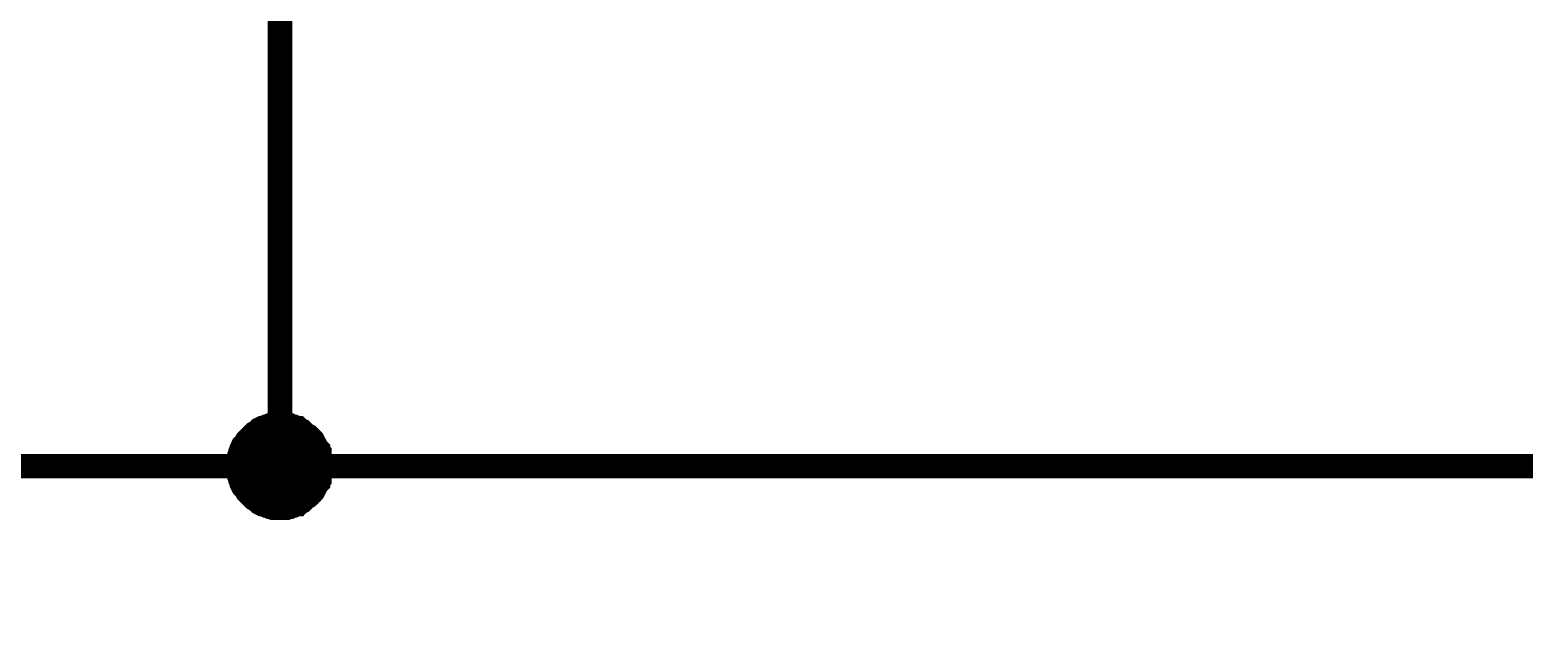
# Model space of a CAD drawing. Header units: millimetres. Extents: x 0 to 841, y 0 to 594.
# Drawn here: x 182.03 to 200.34, y 320.36 to 327.84 of the extents above; entities that cross this region are included whole.
import ezdxf

# ---------------------------------------------------------------- set-up
doc = ezdxf.new("R2010")
doc.units = ezdxf.units.MM
doc.layers.add('Sheet', color=255, linetype='Continuous')

msp = doc.modelspace()

# ---------------------------------------------------------------- linework, layer by layer
at = {"layer": 'Sheet', "const_width": 0.3}
for points in [[(200.079, 372.493), (185.095, 372.493), (185.095, 364.99), (185.095, 354.986), (185.095, 344.998), (185.095, 334.995), (185.095, 322.49), (135.11, 322.49)], [(184.582, 322.49), (184.582, 322.521), (184.582, 322.537), (184.582, 322.568), (184.598, 322.599), (184.598, 322.615), (184.613, 322.646), (184.613, 322.661), (184.629, 322.692), (184.629, 322.708), (184.644, 322.739), (184.66, 322.754), (184.675, 322.77), (184.691, 322.801), (184.706, 322.817), (184.722, 322.832), (184.737, 322.848), (184.753, 322.863), (184.768, 322.879), (184.784, 322.894), (184.815, 322.91), (184.831, 322.925), (184.846, 322.941), (184.877, 322.956), (184.893, 322.956), (184.924, 322.972), (184.939, 322.972), (184.97, 322.988), (184.986, 322.988), (185.017, 323.003), (185.048, 323.003), (185.063, 323.003), (185.095, 323.003)], [(184.582, 322.49), (184.582, 322.521), (184.582, 322.537), (184.582, 322.568), (184.598, 322.599), (184.598, 322.615), (184.613, 322.646), (184.613, 322.661), (184.629, 322.692), (184.629, 322.708), (184.644, 322.739), (184.66, 322.754), (184.675, 322.77), (184.691, 322.801), (184.706, 322.817), (184.722, 322.832), (184.737, 322.848), (184.753, 322.863), (184.768, 322.879), (184.784, 322.894), (184.815, 322.91), (184.831, 322.925), (184.846, 322.941), (184.877, 322.956), (184.893, 322.956), (184.924, 322.972), (184.939, 322.972), (184.97, 322.988), (184.986, 322.988), (185.017, 323.003), (185.048, 323.003), (185.063, 323.003), (185.095, 323.003)], [(184.582, 322.49), (184.582, 322.521), (184.582, 322.537), (184.582, 322.568), (184.598, 322.599), (184.598, 322.615), (184.613, 322.646), (184.613, 322.661), (184.629, 322.692), (184.629, 322.708), (184.644, 322.739), (184.66, 322.754), (184.675, 322.77), (184.691, 322.801), (184.706, 322.817), (184.722, 322.832), (184.737, 322.848), (184.753, 322.863), (184.768, 322.879), (184.784, 322.894), (184.815, 322.91), (184.831, 322.925), (184.846, 322.941), (184.877, 322.956), (184.893, 322.956), (184.924, 322.972), (184.939, 322.972), (184.97, 322.988), (184.986, 322.988), (185.017, 323.003), (185.048, 323.003), (185.063, 323.003), (185.095, 323.003)], [(184.582, 322.49), (184.582, 322.521), (184.582, 322.537), (184.582, 322.568), (184.598, 322.599), (184.598, 322.615), (184.613, 322.646), (184.613, 322.661), (184.629, 322.692), (184.629, 322.708), (184.644, 322.739), (184.66, 322.754), (184.675, 322.77), (184.691, 322.801), (184.706, 322.817), (184.722, 322.832), (184.737, 322.848), (184.753, 322.863), (184.768, 322.879), (184.784, 322.894), (184.815, 322.91), (184.831, 322.925), (184.846, 322.941), (184.877, 322.956), (184.893, 322.956), (184.924, 322.972), (184.939, 322.972), (184.97, 322.988), (184.986, 322.988), (185.017, 323.003), (185.048, 323.003), (185.063, 323.003), (185.095, 323.003)], [(184.582, 322.49), (184.582, 322.521), (184.582, 322.537), (184.582, 322.568), (184.598, 322.599), (184.598, 322.615), (184.613, 322.646), (184.613, 322.661), (184.629, 322.692), (184.629, 322.708), (184.644, 322.739), (184.66, 322.754), (184.675, 322.77), (184.691, 322.801), (184.706, 322.817), (184.722, 322.832), (184.737, 322.848), (184.753, 322.863), (184.768, 322.879), (184.784, 322.894), (184.815, 322.91), (184.831, 322.925), (184.846, 322.941), (184.877, 322.956), (184.893, 322.956), (184.924, 322.972), (184.939, 322.972), (184.97, 322.988), (184.986, 322.988), (185.017, 323.003), (185.048, 323.003), (185.063, 323.003), (185.095, 323.003)], [(184.582, 322.49), (184.582, 322.521), (184.582, 322.537), (184.582, 322.568), (184.598, 322.599), (184.598, 322.615), (184.613, 322.646), (184.613, 322.661), (184.629, 322.692), (184.629, 322.708), (184.644, 322.739), (184.66, 322.754), (184.675, 322.77), (184.691, 322.801), (184.706, 322.817), (184.722, 322.832), (184.737, 322.848), (184.753, 322.863), (184.768, 322.879), (184.784, 322.894), (184.815, 322.91), (184.831, 322.925), (184.846, 322.941), (184.877, 322.956), (184.893, 322.956), (184.924, 322.972), (184.939, 322.972), (184.97, 322.988), (184.986, 322.988), (185.017, 323.003), (185.048, 323.003), (185.063, 323.003), (185.095, 323.003)], [(184.582, 322.49), (184.582, 322.521), (184.582, 322.537), (184.582, 322.568), (184.598, 322.599), (184.598, 322.615), (184.613, 322.646), (184.613, 322.661), (184.629, 322.692), (184.629, 322.708), (184.644, 322.739), (184.66, 322.754), (184.675, 322.77), (184.691, 322.801), (184.706, 322.817), (184.722, 322.832), (184.737, 322.848), (184.753, 322.863), (184.768, 322.879), (184.784, 322.894), (184.815, 322.91), (184.831, 322.925), (184.846, 322.941), (184.877, 322.956), (184.893, 322.956), (184.924, 322.972), (184.939, 322.972), (184.97, 322.988), (184.986, 322.988), (185.017, 323.003), (185.048, 323.003), (185.063, 323.003), (185.095, 323.003)], [(184.582, 322.49), (184.582, 322.521), (184.582, 322.537), (184.582, 322.568), (184.598, 322.599), (184.598, 322.615), (184.613, 322.646), (184.613, 322.661), (184.629, 322.692), (184.629, 322.708), (184.644, 322.739), (184.66, 322.754), (184.675, 322.77), (184.691, 322.801), (184.706, 322.817), (184.722, 322.832), (184.737, 322.848), (184.753, 322.863), (184.768, 322.879), (184.784, 322.894), (184.815, 322.91), (184.831, 322.925), (184.846, 322.941), (184.877, 322.956), (184.893, 322.956), (184.924, 322.972), (184.939, 322.972), (184.97, 322.988), (184.986, 322.988), (185.017, 323.003), (185.048, 323.003), (185.063, 323.003), (185.095, 323.003)], [(185.095, 323.003), (185.095, 323.003)], [(185.095, 323.003), (185.126, 323.003), (185.141, 323.003), (185.172, 323.003), (185.203, 322.988), (185.219, 322.988), (185.25, 322.972), (185.265, 322.972), (185.296, 322.956), (185.312, 322.956), (185.327, 322.941), (185.359, 322.925), (185.374, 322.91), (185.39, 322.894), (185.405, 322.879), (185.436, 322.863), (185.452, 322.848), (185.467, 322.832), (185.483, 322.817), (185.498, 322.801), (185.514, 322.77), (185.514, 322.754), (185.529, 322.739), (185.545, 322.708), (185.56, 322.692), (185.56, 322.661), (185.576, 322.646), (185.576, 322.615), (185.576, 322.599), (185.591, 322.568), (185.591, 322.537), (185.591, 322.521), (185.591, 322.49)], [(185.095, 323.003), (185.095, 323.003)], [(185.095, 323.003), (185.126, 323.003), (185.141, 323.003), (185.172, 323.003), (185.203, 322.988), (185.219, 322.988), (185.25, 322.972), (185.265, 322.972), (185.296, 322.956), (185.312, 322.956), (185.327, 322.941), (185.359, 322.925), (185.374, 322.91), (185.39, 322.894), (185.405, 322.879), (185.436, 322.863), (185.452, 322.848), (185.467, 322.832), (185.483, 322.817), (185.498, 322.801), (185.514, 322.77), (185.514, 322.754), (185.529, 322.739), (185.545, 322.708), (185.56, 322.692), (185.56, 322.661), (185.576, 322.646), (185.576, 322.615), (185.576, 322.599), (185.591, 322.568), (185.591, 322.537), (185.591, 322.521), (185.591, 322.49)], [(185.095, 323.003), (185.095, 323.003)], [(185.095, 323.003), (185.126, 323.003), (185.141, 323.003), (185.172, 323.003), (185.203, 322.988), (185.219, 322.988), (185.25, 322.972), (185.265, 322.972), (185.296, 322.956), (185.312, 322.956), (185.327, 322.941), (185.359, 322.925), (185.374, 322.91), (185.39, 322.894), (185.405, 322.879), (185.436, 322.863), (185.452, 322.848), (185.467, 322.832), (185.483, 322.817), (185.498, 322.801), (185.514, 322.77), (185.514, 322.754), (185.529, 322.739), (185.545, 322.708), (185.56, 322.692), (185.56, 322.661), (185.576, 322.646), (185.576, 322.615), (185.576, 322.599), (185.591, 322.568), (185.591, 322.537), (185.591, 322.521), (185.591, 322.49)], [(185.095, 323.003), (185.095, 323.003)], [(185.095, 323.003), (185.126, 323.003), (185.141, 323.003), (185.172, 323.003), (185.203, 322.988), (185.219, 322.988), (185.25, 322.972), (185.265, 322.972), (185.296, 322.956), (185.312, 322.956), (185.327, 322.941), (185.359, 322.925), (185.374, 322.91), (185.39, 322.894), (185.405, 322.879), (185.436, 322.863), (185.452, 322.848), (185.467, 322.832), (185.483, 322.817), (185.498, 322.801), (185.514, 322.77), (185.514, 322.754), (185.529, 322.739), (185.545, 322.708), (185.56, 322.692), (185.56, 322.661), (185.576, 322.646), (185.576, 322.615), (185.576, 322.599), (185.591, 322.568), (185.591, 322.537), (185.591, 322.521), (185.591, 322.49)], [(185.095, 323.003), (185.095, 323.003)], [(185.095, 323.003), (185.126, 323.003), (185.141, 323.003), (185.172, 323.003), (185.203, 322.988), (185.219, 322.988), (185.25, 322.972), (185.265, 322.972), (185.296, 322.956), (185.312, 322.956), (185.327, 322.941), (185.359, 322.925), (185.374, 322.91), (185.39, 322.894), (185.405, 322.879), (185.436, 322.863), (185.452, 322.848), (185.467, 322.832), (185.483, 322.817), (185.498, 322.801), (185.514, 322.77), (185.514, 322.754), (185.529, 322.739), (185.545, 322.708), (185.56, 322.692), (185.56, 322.661), (185.576, 322.646), (185.576, 322.615), (185.576, 322.599), (185.591, 322.568), (185.591, 322.537), (185.591, 322.521), (185.591, 322.49)], [(185.095, 323.003), (185.095, 323.003)], [(185.095, 323.003), (185.126, 323.003), (185.141, 323.003), (185.172, 323.003), (185.203, 322.988), (185.219, 322.988), (185.25, 322.972), (185.265, 322.972), (185.296, 322.956), (185.312, 322.956), (185.327, 322.941), (185.359, 322.925), (185.374, 322.91), (185.39, 322.894), (185.405, 322.879), (185.436, 322.863), (185.452, 322.848), (185.467, 322.832), (185.483, 322.817), (185.498, 322.801), (185.514, 322.77), (185.514, 322.754), (185.529, 322.739), (185.545, 322.708), (185.56, 322.692), (185.56, 322.661), (185.576, 322.646), (185.576, 322.615), (185.576, 322.599), (185.591, 322.568), (185.591, 322.537), (185.591, 322.521), (185.591, 322.49)], [(185.095, 323.003), (185.095, 323.003)], [(185.095, 323.003), (185.126, 323.003), (185.141, 323.003), (185.172, 323.003), (185.203, 322.988), (185.219, 322.988), (185.25, 322.972), (185.265, 322.972), (185.296, 322.956), (185.312, 322.956), (185.327, 322.941), (185.359, 322.925), (185.374, 322.91), (185.39, 322.894), (185.405, 322.879), (185.436, 322.863), (185.452, 322.848), (185.467, 322.832), (185.483, 322.817), (185.498, 322.801), (185.514, 322.77), (185.514, 322.754), (185.529, 322.739), (185.545, 322.708), (185.56, 322.692), (185.56, 322.661), (185.576, 322.646), (185.576, 322.615), (185.576, 322.599), (185.591, 322.568), (185.591, 322.537), (185.591, 322.521), (185.591, 322.49)], [(185.095, 323.003), (185.095, 323.003)], [(185.095, 323.003), (185.126, 323.003), (185.141, 323.003), (185.172, 323.003), (185.203, 322.988), (185.219, 322.988), (185.25, 322.972), (185.265, 322.972), (185.296, 322.956), (185.312, 322.956), (185.327, 322.941), (185.359, 322.925), (185.374, 322.91), (185.39, 322.894), (185.405, 322.879), (185.436, 322.863), (185.452, 322.848), (185.467, 322.832), (185.483, 322.817), (185.498, 322.801), (185.514, 322.77), (185.514, 322.754), (185.529, 322.739), (185.545, 322.708), (185.56, 322.692), (185.56, 322.661), (185.576, 322.646), (185.576, 322.615), (185.576, 322.599), (185.591, 322.568), (185.591, 322.537), (185.591, 322.521), (185.591, 322.49)], [(185.095, 321.978), (185.063, 321.978), (185.048, 321.978), (185.017, 321.978), (184.986, 321.993), (184.97, 321.993), (184.939, 322.009), (184.924, 322.009), (184.893, 322.024), (184.877, 322.024), (184.846, 322.04), (184.831, 322.055), (184.815, 322.071), (184.784, 322.087), (184.768, 322.102), (184.753, 322.118), (184.737, 322.133), (184.722, 322.149), (184.706, 322.164), (184.691, 322.18), (184.675, 322.211), (184.66, 322.226), (184.644, 322.242), (184.629, 322.273), (184.629, 322.288), (184.613, 322.32), (184.613, 322.335), (184.598, 322.366), (184.598, 322.382), (184.582, 322.413), (184.582, 322.444), (184.582, 322.459), (184.582, 322.49)], [(184.582, 322.49), (184.582, 322.49)], [(185.095, 321.978), (185.063, 321.978), (185.048, 321.978), (185.017, 321.978), (184.986, 321.993), (184.97, 321.993), (184.939, 322.009), (184.924, 322.009), (184.893, 322.024), (184.877, 322.024), (184.846, 322.04), (184.831, 322.055), (184.815, 322.071), (184.784, 322.087), (184.768, 322.102), (184.753, 322.118), (184.737, 322.133), (184.722, 322.149), (184.706, 322.164), (184.691, 322.18), (184.675, 322.211), (184.66, 322.226), (184.644, 322.242), (184.629, 322.273), (184.629, 322.288), (184.613, 322.32), (184.613, 322.335), (184.598, 322.366), (184.598, 322.382), (184.582, 322.413), (184.582, 322.444), (184.582, 322.459), (184.582, 322.49)], [(184.582, 322.49), (184.582, 322.49)], [(185.095, 321.978), (185.063, 321.978), (185.048, 321.978), (185.017, 321.978), (184.986, 321.993), (184.97, 321.993), (184.939, 322.009), (184.924, 322.009), (184.893, 322.024), (184.877, 322.024), (184.846, 322.04), (184.831, 322.055), (184.815, 322.071), (184.784, 322.087), (184.768, 322.102), (184.753, 322.118), (184.737, 322.133), (184.722, 322.149), (184.706, 322.164), (184.691, 322.18), (184.675, 322.211), (184.66, 322.226), (184.644, 322.242), (184.629, 322.273), (184.629, 322.288), (184.613, 322.32), (184.613, 322.335), (184.598, 322.366), (184.598, 322.382), (184.582, 322.413), (184.582, 322.444), (184.582, 322.459), (184.582, 322.49)], [(184.582, 322.49), (184.582, 322.49)], [(185.095, 321.978), (185.063, 321.978), (185.048, 321.978), (185.017, 321.978), (184.986, 321.993), (184.97, 321.993), (184.939, 322.009), (184.924, 322.009), (184.893, 322.024), (184.877, 322.024), (184.846, 322.04), (184.831, 322.055), (184.815, 322.071), (184.784, 322.087), (184.768, 322.102), (184.753, 322.118), (184.737, 322.133), (184.722, 322.149), (184.706, 322.164), (184.691, 322.18), (184.675, 322.211), (184.66, 322.226), (184.644, 322.242), (184.629, 322.273), (184.629, 322.288), (184.613, 322.32), (184.613, 322.335), (184.598, 322.366), (184.598, 322.382), (184.582, 322.413), (184.582, 322.444), (184.582, 322.459), (184.582, 322.49)], [(184.582, 322.49), (184.582, 322.49)], [(185.095, 321.978), (185.063, 321.978), (185.048, 321.978), (185.017, 321.978), (184.986, 321.993), (184.97, 321.993), (184.939, 322.009), (184.924, 322.009), (184.893, 322.024), (184.877, 322.024), (184.846, 322.04), (184.831, 322.055), (184.815, 322.071), (184.784, 322.087), (184.768, 322.102), (184.753, 322.118), (184.737, 322.133), (184.722, 322.149), (184.706, 322.164), (184.691, 322.18), (184.675, 322.211), (184.66, 322.226), (184.644, 322.242), (184.629, 322.273), (184.629, 322.288), (184.613, 322.32), (184.613, 322.335), (184.598, 322.366), (184.598, 322.382), (184.582, 322.413), (184.582, 322.444), (184.582, 322.459), (184.582, 322.49)], [(184.582, 322.49), (184.582, 322.49)], [(185.095, 321.978), (185.063, 321.978), (185.048, 321.978), (185.017, 321.978), (184.986, 321.993), (184.97, 321.993), (184.939, 322.009), (184.924, 322.009), (184.893, 322.024), (184.877, 322.024), (184.846, 322.04), (184.831, 322.055), (184.815, 322.071), (184.784, 322.087), (184.768, 322.102), (184.753, 322.118), (184.737, 322.133), (184.722, 322.149), (184.706, 322.164), (184.691, 322.18), (184.675, 322.211), (184.66, 322.226), (184.644, 322.242), (184.629, 322.273), (184.629, 322.288), (184.613, 322.32), (184.613, 322.335), (184.598, 322.366), (184.598, 322.382), (184.582, 322.413), (184.582, 322.444), (184.582, 322.459), (184.582, 322.49)], [(184.582, 322.49), (184.582, 322.49)], [(185.095, 321.978), (185.063, 321.978), (185.048, 321.978), (185.017, 321.978), (184.986, 321.993), (184.97, 321.993), (184.939, 322.009), (184.924, 322.009), (184.893, 322.024), (184.877, 322.024), (184.846, 322.04), (184.831, 322.055), (184.815, 322.071), (184.784, 322.087), (184.768, 322.102), (184.753, 322.118), (184.737, 322.133), (184.722, 322.149), (184.706, 322.164), (184.691, 322.18), (184.675, 322.211), (184.66, 322.226), (184.644, 322.242), (184.629, 322.273), (184.629, 322.288), (184.613, 322.32), (184.613, 322.335), (184.598, 322.366), (184.598, 322.382), (184.582, 322.413), (184.582, 322.444), (184.582, 322.459), (184.582, 322.49)], [(184.582, 322.49), (184.582, 322.49)], [(185.095, 321.978), (185.063, 321.978), (185.048, 321.978), (185.017, 321.978), (184.986, 321.993), (184.97, 321.993), (184.939, 322.009), (184.924, 322.009), (184.893, 322.024), (184.877, 322.024), (184.846, 322.04), (184.831, 322.055), (184.815, 322.071), (184.784, 322.087), (184.768, 322.102), (184.753, 322.118), (184.737, 322.133), (184.722, 322.149), (184.706, 322.164), (184.691, 322.18), (184.675, 322.211), (184.66, 322.226), (184.644, 322.242), (184.629, 322.273), (184.629, 322.288), (184.613, 322.32), (184.613, 322.335), (184.598, 322.366), (184.598, 322.382), (184.582, 322.413), (184.582, 322.444), (184.582, 322.459), (184.582, 322.49)], [(184.582, 322.49), (184.582, 322.49)], [(185.095, 322.49), (337.534, 322.49), (337.534, 309.986), (332.534, 309.986)], [(185.591, 322.49), (185.591, 322.459), (185.591, 322.444), (185.591, 322.413), (185.576, 322.382), (185.576, 322.366), (185.576, 322.335), (185.56, 322.32), (185.56, 322.288), (185.545, 322.273), (185.529, 322.242), (185.514, 322.226), (185.514, 322.211), (185.498, 322.18), (185.483, 322.164), (185.467, 322.149), (185.452, 322.133), (185.436, 322.118), (185.405, 322.102), (185.39, 322.087), (185.374, 322.071), (185.359, 322.055), (185.327, 322.04), (185.312, 322.024), (185.296, 322.024), (185.265, 322.009), (185.25, 322.009), (185.219, 321.993), (185.203, 321.993), (185.172, 321.978), (185.141, 321.978), (185.126, 321.978), (185.095, 321.978)], [(185.591, 322.49), (185.591, 322.459), (185.591, 322.444), (185.591, 322.413), (185.576, 322.382), (185.576, 322.366), (185.576, 322.335), (185.56, 322.32), (185.56, 322.288), (185.545, 322.273), (185.529, 322.242), (185.514, 322.226), (185.514, 322.211), (185.498, 322.18), (185.483, 322.164), (185.467, 322.149), (185.452, 322.133), (185.436, 322.118), (185.405, 322.102), (185.39, 322.087), (185.374, 322.071), (185.359, 322.055), (185.327, 322.04), (185.312, 322.024), (185.296, 322.024), (185.265, 322.009), (185.25, 322.009), (185.219, 321.993), (185.203, 321.993), (185.172, 321.978), (185.141, 321.978), (185.126, 321.978), (185.095, 321.978)], [(185.591, 322.49), (185.591, 322.459), (185.591, 322.444), (185.591, 322.413), (185.576, 322.382), (185.576, 322.366), (185.576, 322.335), (185.56, 322.32), (185.56, 322.288), (185.545, 322.273), (185.529, 322.242), (185.514, 322.226), (185.514, 322.211), (185.498, 322.18), (185.483, 322.164), (185.467, 322.149), (185.452, 322.133), (185.436, 322.118), (185.405, 322.102), (185.39, 322.087), (185.374, 322.071), (185.359, 322.055), (185.327, 322.04), (185.312, 322.024), (185.296, 322.024), (185.265, 322.009), (185.25, 322.009), (185.219, 321.993), (185.203, 321.993), (185.172, 321.978), (185.141, 321.978), (185.126, 321.978), (185.095, 321.978)], [(185.591, 322.49), (185.591, 322.459), (185.591, 322.444), (185.591, 322.413), (185.576, 322.382), (185.576, 322.366), (185.576, 322.335), (185.56, 322.32), (185.56, 322.288), (185.545, 322.273), (185.529, 322.242), (185.514, 322.226), (185.514, 322.211), (185.498, 322.18), (185.483, 322.164), (185.467, 322.149), (185.452, 322.133), (185.436, 322.118), (185.405, 322.102), (185.39, 322.087), (185.374, 322.071), (185.359, 322.055), (185.327, 322.04), (185.312, 322.024), (185.296, 322.024), (185.265, 322.009), (185.25, 322.009), (185.219, 321.993), (185.203, 321.993), (185.172, 321.978), (185.141, 321.978), (185.126, 321.978), (185.095, 321.978)], [(185.591, 322.49), (185.591, 322.459), (185.591, 322.444), (185.591, 322.413), (185.576, 322.382), (185.576, 322.366), (185.576, 322.335), (185.56, 322.32), (185.56, 322.288), (185.545, 322.273), (185.529, 322.242), (185.514, 322.226), (185.514, 322.211), (185.498, 322.18), (185.483, 322.164), (185.467, 322.149), (185.452, 322.133), (185.436, 322.118), (185.405, 322.102), (185.39, 322.087), (185.374, 322.071), (185.359, 322.055), (185.327, 322.04), (185.312, 322.024), (185.296, 322.024), (185.265, 322.009), (185.25, 322.009), (185.219, 321.993), (185.203, 321.993), (185.172, 321.978), (185.141, 321.978), (185.126, 321.978), (185.095, 321.978)], [(185.591, 322.49), (185.591, 322.459), (185.591, 322.444), (185.591, 322.413), (185.576, 322.382), (185.576, 322.366), (185.576, 322.335), (185.56, 322.32), (185.56, 322.288), (185.545, 322.273), (185.529, 322.242), (185.514, 322.226), (185.514, 322.211), (185.498, 322.18), (185.483, 322.164), (185.467, 322.149), (185.452, 322.133), (185.436, 322.118), (185.405, 322.102), (185.39, 322.087), (185.374, 322.071), (185.359, 322.055), (185.327, 322.04), (185.312, 322.024), (185.296, 322.024), (185.265, 322.009), (185.25, 322.009), (185.219, 321.993), (185.203, 321.993), (185.172, 321.978), (185.141, 321.978), (185.126, 321.978), (185.095, 321.978)], [(185.591, 322.49), (185.591, 322.459), (185.591, 322.444), (185.591, 322.413), (185.576, 322.382), (185.576, 322.366), (185.576, 322.335), (185.56, 322.32), (185.56, 322.288), (185.545, 322.273), (185.529, 322.242), (185.514, 322.226), (185.514, 322.211), (185.498, 322.18), (185.483, 322.164), (185.467, 322.149), (185.452, 322.133), (185.436, 322.118), (185.405, 322.102), (185.39, 322.087), (185.374, 322.071), (185.359, 322.055), (185.327, 322.04), (185.312, 322.024), (185.296, 322.024), (185.265, 322.009), (185.25, 322.009), (185.219, 321.993), (185.203, 321.993), (185.172, 321.978), (185.141, 321.978), (185.126, 321.978), (185.095, 321.978)], [(185.591, 322.49), (185.591, 322.459), (185.591, 322.444), (185.591, 322.413), (185.576, 322.382), (185.576, 322.366), (185.576, 322.335), (185.56, 322.32), (185.56, 322.288), (185.545, 322.273), (185.529, 322.242), (185.514, 322.226), (185.514, 322.211), (185.498, 322.18), (185.483, 322.164), (185.467, 322.149), (185.452, 322.133), (185.436, 322.118), (185.405, 322.102), (185.39, 322.087), (185.374, 322.071), (185.359, 322.055), (185.327, 322.04), (185.312, 322.024), (185.296, 322.024), (185.265, 322.009), (185.25, 322.009), (185.219, 321.993), (185.203, 321.993), (185.172, 321.978), (185.141, 321.978), (185.126, 321.978), (185.095, 321.978)], [(185.591, 322.49), (185.591, 322.49), (185.591, 322.49), (185.591, 322.49), (185.591, 322.49), (185.591, 322.49), (185.591, 322.49), (185.591, 322.49), (185.591, 322.49), (185.591, 322.49), (185.591, 322.49), (185.591, 322.49), (185.591, 322.49), (185.591, 322.49), (185.591, 322.49), (185.591, 322.49), (185.591, 322.49), (185.591, 322.49), (185.591, 322.49), (185.591, 322.49), (185.591, 322.49), (185.591, 322.49), (185.591, 322.49), (185.591, 322.49), (185.591, 322.49), (185.591, 322.49), (185.591, 322.49), (185.591, 322.49), (185.591, 322.49), (185.591, 322.49), (185.591, 322.49), (185.591, 322.49), (185.591, 322.49)], [(185.591, 322.49), (185.591, 322.49)], [(185.591, 322.49), (185.591, 322.49), (185.591, 322.49), (185.591, 322.49), (185.591, 322.49), (185.591, 322.49), (185.591, 322.49), (185.591, 322.49), (185.591, 322.49), (185.591, 322.49), (185.591, 322.49), (185.591, 322.49), (185.591, 322.49), (185.591, 322.49), (185.591, 322.49), (185.591, 322.49), (185.591, 322.49), (185.591, 322.49), (185.591, 322.49), (185.591, 322.49), (185.591, 322.49), (185.591, 322.49), (185.591, 322.49), (185.591, 322.49), (185.591, 322.49), (185.591, 322.49), (185.591, 322.49), (185.591, 322.49), (185.591, 322.49), (185.591, 322.49), (185.591, 322.49), (185.591, 322.49), (185.591, 322.49)], [(185.591, 322.49), (185.591, 322.49)], [(185.591, 322.49), (185.591, 322.49), (185.591, 322.49), (185.591, 322.49), (185.591, 322.49), (185.591, 322.49), (185.591, 322.49), (185.591, 322.49), (185.591, 322.49), (185.591, 322.49), (185.591, 322.49), (185.591, 322.49), (185.591, 322.49), (185.591, 322.49), (185.591, 322.49), (185.591, 322.49), (185.591, 322.49), (185.591, 322.49), (185.591, 322.49), (185.591, 322.49), (185.591, 322.49), (185.591, 322.49), (185.591, 322.49), (185.591, 322.49), (185.591, 322.49), (185.591, 322.49), (185.591, 322.49), (185.591, 322.49), (185.591, 322.49), (185.591, 322.49), (185.591, 322.49), (185.591, 322.49), (185.591, 322.49)], [(185.591, 322.49), (185.591, 322.49)], [(185.591, 322.49), (185.591, 322.49), (185.591, 322.49), (185.591, 322.49), (185.591, 322.49), (185.591, 322.49), (185.591, 322.49), (185.591, 322.49), (185.591, 322.49), (185.591, 322.49), (185.591, 322.49), (185.591, 322.49), (185.591, 322.49), (185.591, 322.49), (185.591, 322.49), (185.591, 322.49), (185.591, 322.49), (185.591, 322.49), (185.591, 322.49), (185.591, 322.49), (185.591, 322.49), (185.591, 322.49), (185.591, 322.49), (185.591, 322.49), (185.591, 322.49), (185.591, 322.49), (185.591, 322.49), (185.591, 322.49), (185.591, 322.49), (185.591, 322.49), (185.591, 322.49), (185.591, 322.49), (185.591, 322.49)], [(185.591, 322.49), (185.591, 322.49)], [(185.591, 322.49), (185.591, 322.49), (185.591, 322.49), (185.591, 322.49), (185.591, 322.49), (185.591, 322.49), (185.591, 322.49), (185.591, 322.49), (185.591, 322.49), (185.591, 322.49), (185.591, 322.49), (185.591, 322.49), (185.591, 322.49), (185.591, 322.49), (185.591, 322.49), (185.591, 322.49), (185.591, 322.49), (185.591, 322.49), (185.591, 322.49), (185.591, 322.49), (185.591, 322.49), (185.591, 322.49), (185.591, 322.49), (185.591, 322.49), (185.591, 322.49), (185.591, 322.49), (185.591, 322.49), (185.591, 322.49), (185.591, 322.49), (185.591, 322.49), (185.591, 322.49), (185.591, 322.49), (185.591, 322.49)], [(185.591, 322.49), (185.591, 322.49)], [(185.591, 322.49), (185.591, 322.49), (185.591, 322.49), (185.591, 322.49), (185.591, 322.49), (185.591, 322.49), (185.591, 322.49), (185.591, 322.49), (185.591, 322.49), (185.591, 322.49), (185.591, 322.49), (185.591, 322.49), (185.591, 322.49), (185.591, 322.49), (185.591, 322.49), (185.591, 322.49), (185.591, 322.49), (185.591, 322.49), (185.591, 322.49), (185.591, 322.49), (185.591, 322.49), (185.591, 322.49), (185.591, 322.49), (185.591, 322.49), (185.591, 322.49), (185.591, 322.49), (185.591, 322.49), (185.591, 322.49), (185.591, 322.49), (185.591, 322.49), (185.591, 322.49), (185.591, 322.49), (185.591, 322.49)], [(185.591, 322.49), (185.591, 322.49)], [(185.591, 322.49), (185.591, 322.49), (185.591, 322.49), (185.591, 322.49), (185.591, 322.49), (185.591, 322.49), (185.591, 322.49), (185.591, 322.49), (185.591, 322.49), (185.591, 322.49), (185.591, 322.49), (185.591, 322.49), (185.591, 322.49), (185.591, 322.49), (185.591, 322.49), (185.591, 322.49), (185.591, 322.49), (185.591, 322.49), (185.591, 322.49), (185.591, 322.49), (185.591, 322.49), (185.591, 322.49), (185.591, 322.49), (185.591, 322.49), (185.591, 322.49), (185.591, 322.49), (185.591, 322.49), (185.591, 322.49), (185.591, 322.49), (185.591, 322.49), (185.591, 322.49), (185.591, 322.49), (185.591, 322.49)], [(185.591, 322.49), (185.591, 322.49)], [(185.591, 322.49), (185.591, 322.49), (185.591, 322.49), (185.591, 322.49), (185.591, 322.49), (185.591, 322.49), (185.591, 322.49), (185.591, 322.49), (185.591, 322.49), (185.591, 322.49), (185.591, 322.49), (185.591, 322.49), (185.591, 322.49), (185.591, 322.49), (185.591, 322.49), (185.591, 322.49), (185.591, 322.49), (185.591, 322.49), (185.591, 322.49), (185.591, 322.49), (185.591, 322.49), (185.591, 322.49), (185.591, 322.49), (185.591, 322.49), (185.591, 322.49), (185.591, 322.49), (185.591, 322.49), (185.591, 322.49), (185.591, 322.49), (185.591, 322.49), (185.591, 322.49), (185.591, 322.49), (185.591, 322.49)], [(185.591, 322.49), (185.591, 322.49)]]:
    msp.add_lwpolyline(points, dxfattribs=at)
at = {"layer": 'Sheet', "const_width": 0.508}
msp.add_lwpolyline([(184.746, 322.5, 1), (185.254, 322.5, 1)], format="xyb", close=True, dxfattribs=at)

doc.saveas('drawing.dxf')
